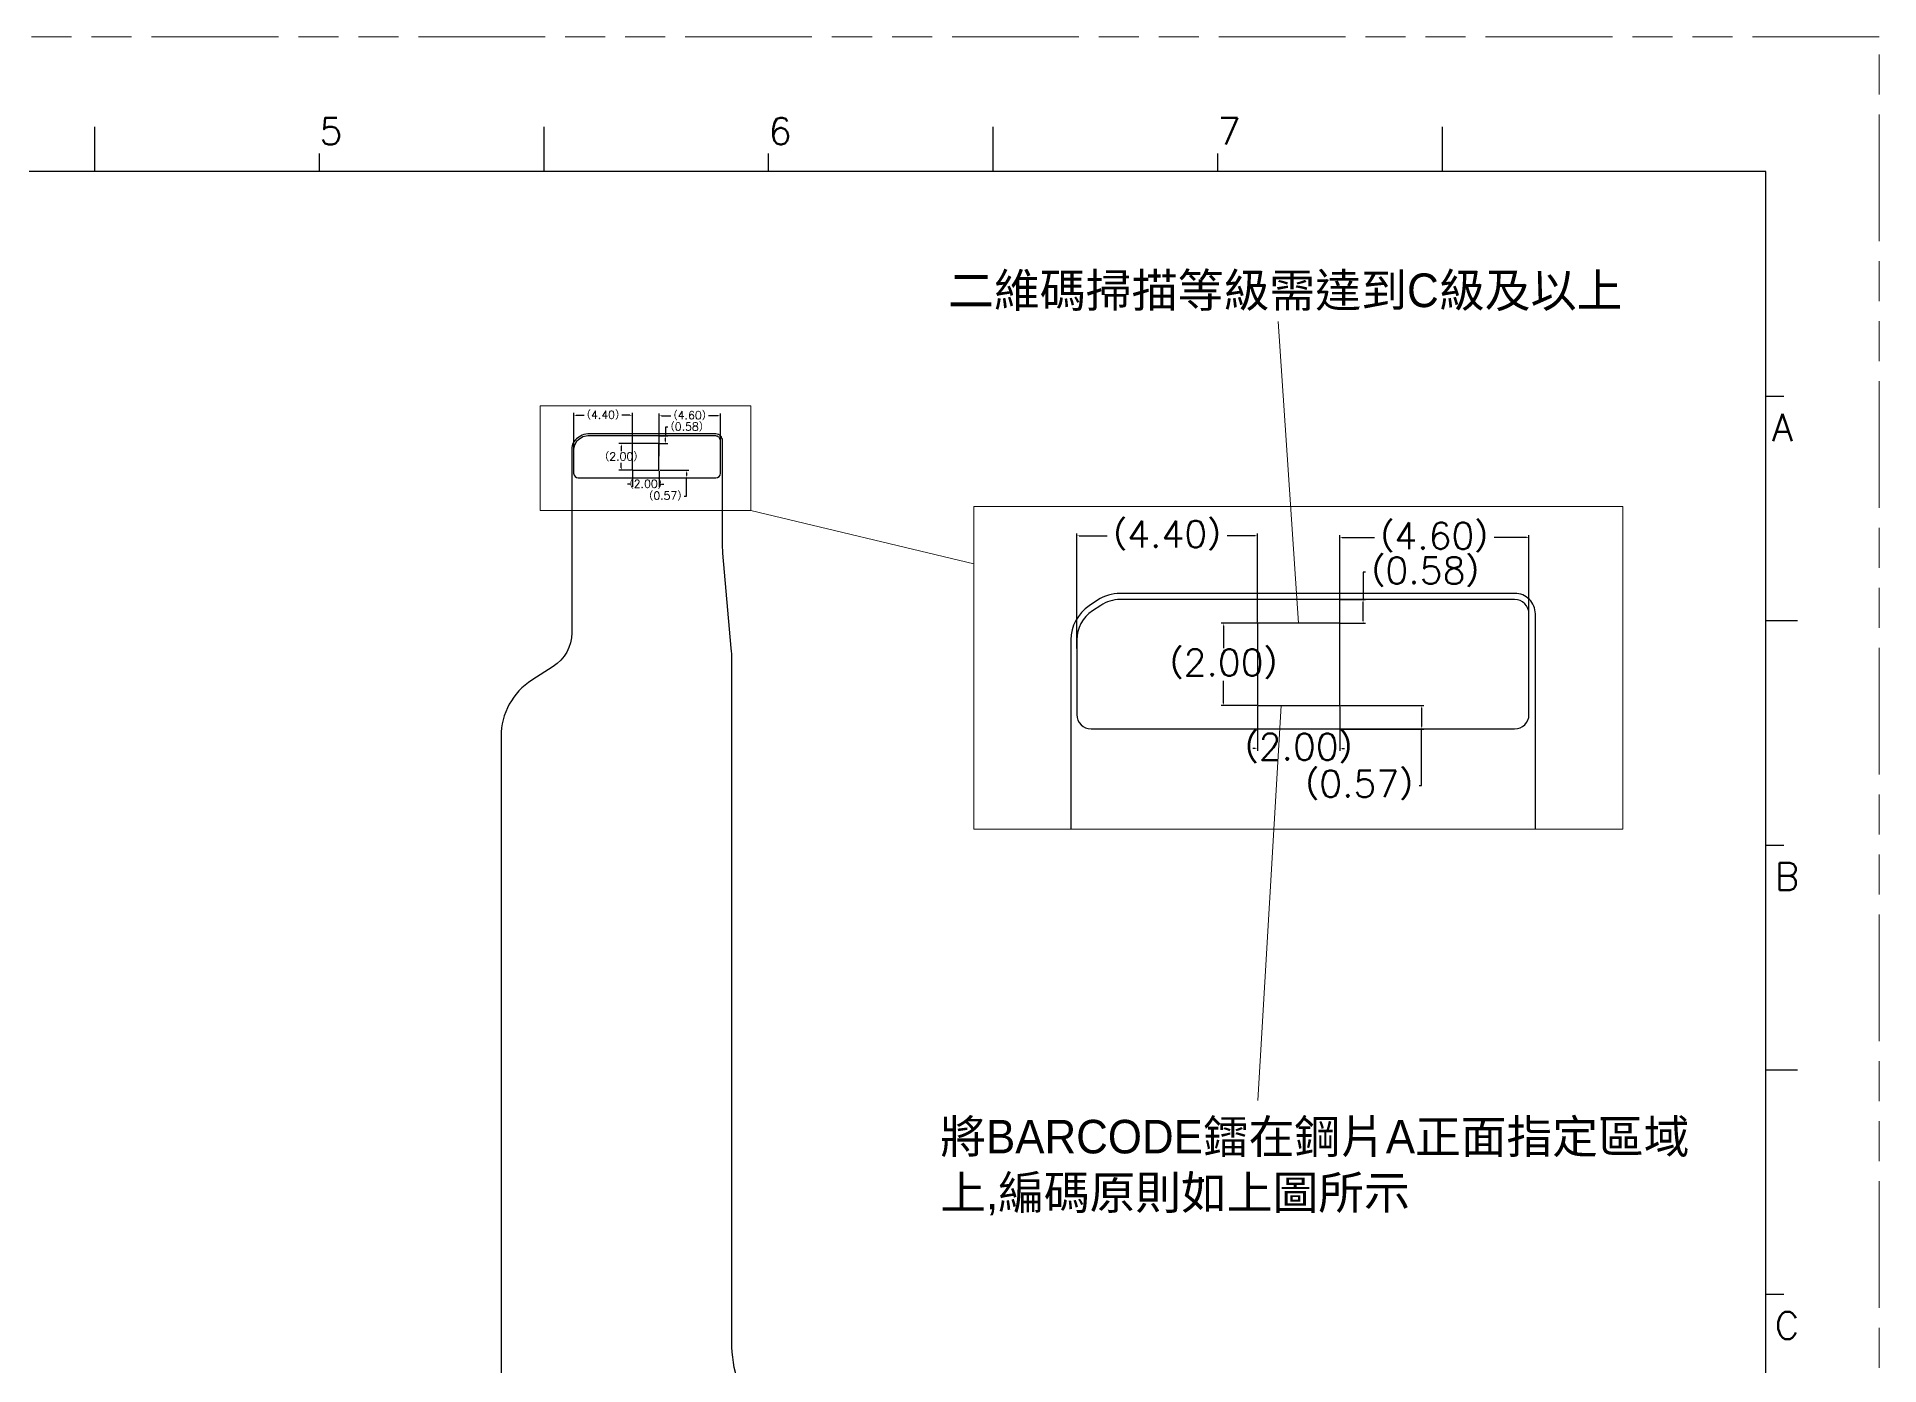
# Model space of a CAD drawing. Header units: millimetres. Extents: x 76 to 353, y -5 to 190.
# Drawn here: x 214.5 to 352.6, y 90.3 to 190 of the extents above; entities that cross this region are included whole.
import ezdxf

# ---------------------------------------------------------------- set-up
doc = ezdxf.new("R2010")
doc.units = ezdxf.units.MM
doc.linetypes.add('PHANTOM', pattern=[29.5, 9.5, -1.5, 3, -1.5, 3, -1.5, 9.5])
doc.layers.add('0PAPERF', color=2, linetype='PHANTOM', lineweight=9, plot=False)
doc.layers.add('bacode-b_layer2', color=4, linetype='Continuous')
doc.layers.add('susa-b_layer1', color=2, linetype='Continuous')
doc.layers.add('備註', color=1, linetype='Continuous', lineweight=9)
doc.layers.add('尺寸', color=3, linetype='Continuous', lineweight=9)
doc.styles.add('SIMPLEX', font='simplex.shx')
doc.styles.get("Standard").update_dxf_attribs({"font": 'txt.shx'})
doc.dimstyles.get("Standard").update_dxf_attribs({"dimtxt": 0.6, "dimasz": 0.18, "dimexe": 0.18, "dimexo": 0.0625, "dimgap": 0.09, "dimtad": 0, "dimtih": 1, "dimtoh": 1, "dimzin": 0, "dimdsep": 46, "dimtxsty": 'Standard', "dimcen": 0.09, "dimadec": 0, "dimazin": 0, "dimtfac": 1, "dimtdec": 4, "dimtofl": 0, "dimtmove": 0, "dimatfit": 3, "dimfxl": 0, "dimtolj": 1, "dimtzin": 0, "dimarcsym": 0})

# ---------------------------------------------------------------- blocks, each defined once
blk = doc.blocks.new('*D2')
at = {"layer": 'Defpoints', "color": 0}
for p in [(258.33, 159.45), (259.16, 159.45), (259.16, 157.45)]:
    blk.add_point(p, dxfattribs=at)
at = {"layer": '尺寸', "color": 0, "lineweight": -2}
for p, q in [((259.09, 159.45), (258.15, 159.45)), ((258.33, 159.27), (258.33, 158.88)), ((259.09, 157.45), (258.15, 157.45)), ((258.33, 157.63), (258.33, 158.02))]:
    blk.add_line(p, q, dxfattribs=at)
at = {"layer": '尺寸', "color": 0}
for points in [[(258.36, 159.27), (258.3, 159.27), (258.33, 159.45)], [(258.3, 157.63), (258.36, 157.63), (258.33, 157.45)]]:
    blk.add_solid(points, dxfattribs=at)
at = {"layer": '尺寸', "color": 0, "insert": (258.33, 158.45), "char_height": 0.6, "attachment_point": 5}
blk.add_mtext('\\A1;{\\fSimSun|b0|i0|c134|p2;\\M+5A3A8\\Ftxt.shx|c136;2.00\\fSimSun|b0|i0|c134|p2;\\M+5A3A9}', dxfattribs=at)
blk = doc.blocks.new('*D3')
at = {"layer": 'Defpoints', "color": 0}
for p in [(261.16, 157.45), (261.16, 156.88), (263.22, 156.88)]:
    blk.add_point(p, dxfattribs=at)
at = {"layer": '尺寸', "color": 0, "lineweight": -2}
for p, q in [((261.22, 157.45), (263.4, 157.45)), ((261.22, 156.88), (263.4, 156.88)), ((263.22, 157.27), (263.22, 157.06)), ((263.22, 155.51), (263.22, 156.88)), ((263.04, 155.51), (263.22, 155.51))]:
    blk.add_line(p, q, dxfattribs=at)
at = {"layer": '尺寸', "color": 0}
for points in [[(263.25, 157.27), (263.19, 157.27), (263.22, 157.45)], [(263.19, 157.06), (263.25, 157.06), (263.22, 156.88)]]:
    blk.add_solid(points, dxfattribs=at)
at = {"layer": '尺寸', "color": 0, "insert": (261.63, 155.51), "char_height": 0.6, "attachment_point": 5}
blk.add_mtext('\\A1;{\\fSimSun|b0|i0|c134|p2;\\M+5A3A8\\Ftxt.shx|c136;0.57\\fSimSun|b0|i0|c134|p2;\\M+5A3A9}', dxfattribs=at)
blk = doc.blocks.new('*D4')
at = {"layer": 'Defpoints', "color": 0}
for p in [(261.16, 160.03), (261.16, 159.45), (261.65, 160.03)]:
    blk.add_point(p, dxfattribs=at)
at = {"layer": '尺寸', "color": 0, "lineweight": -2}
for p, q in [((261.83, 160.69), (261.65, 160.69)), ((261.65, 160.69), (261.65, 160.03)), ((261.22, 160.03), (261.83, 160.03)), ((261.22, 159.45), (261.83, 159.45)), ((261.65, 159.63), (261.65, 159.85))]:
    blk.add_line(p, q, dxfattribs=at)
at = {"layer": '尺寸', "color": 0}
for points in [[(261.68, 159.85), (261.62, 159.85), (261.65, 160.03)], [(261.62, 159.63), (261.68, 159.63), (261.65, 159.45)]]:
    blk.add_solid(points, dxfattribs=at)
at = {"layer": '尺寸', "color": 0, "insert": (263.24, 160.69), "char_height": 0.6, "attachment_point": 5}
blk.add_mtext('\\A1;{\\fSimSun|b0|i0|c134|p2;\\M+5A3A8\\Ftxt.shx|c136;0.58\\fSimSun|b0|i0|c134|p2;\\M+5A3A9}', dxfattribs=at)
blk = doc.blocks.new('*D5')
at = {"layer": 'Defpoints', "color": 0}
for p in [(265.76, 161.54), (261.16, 158.45), (265.76, 158.45)]:
    blk.add_point(p, dxfattribs=at)
at = {"layer": '尺寸', "color": 0, "lineweight": -2}
for p, q in [((261.16, 158.51), (261.16, 161.72)), ((265.76, 158.51), (265.76, 161.72)), ((261.34, 161.54), (262.05, 161.54)), ((265.58, 161.54), (264.87, 161.54))]:
    blk.add_line(p, q, dxfattribs=at)
at = {"layer": '尺寸', "color": 0}
for points in [[(261.34, 161.57), (261.34, 161.51), (261.16, 161.54)], [(265.58, 161.51), (265.58, 161.57), (265.76, 161.54)]]:
    blk.add_solid(points, dxfattribs=at)
at = {"layer": '尺寸', "color": 0, "insert": (263.46, 161.54), "char_height": 0.6, "attachment_point": 5}
blk.add_mtext('\\A1;{\\fSimSun|b0|i0|c134|p2;\\M+5A3A8\\Ftxt.shx|c136;4.60\\fSimSun|b0|i0|c134|p2;\\M+5A3A9}', dxfattribs=at)
blk = doc.blocks.new('*D6')
at = {"layer": 'Defpoints', "color": 0}
for p in [(254.76, 161.58), (259.16, 159.45), (254.76, 158.82)]:
    blk.add_point(p, dxfattribs=at)
at = {"layer": '尺寸', "color": 0, "lineweight": -2}
for p, q in [((254.76, 158.88), (254.76, 161.76)), ((259.16, 159.51), (259.16, 161.76)), ((254.94, 161.58), (255.55, 161.58)), ((258.98, 161.58), (258.37, 161.58))]:
    blk.add_line(p, q, dxfattribs=at)
at = {"layer": '尺寸', "color": 0}
for points in [[(254.94, 161.61), (254.94, 161.55), (254.76, 161.58)], [(258.98, 161.55), (258.98, 161.61), (259.16, 161.58)]]:
    blk.add_solid(points, dxfattribs=at)
at = {"layer": '尺寸', "color": 0, "insert": (256.96, 161.58), "char_height": 0.6, "attachment_point": 5}
blk.add_mtext('\\A1;{\\fSimSun|b0|i0|c134|p2;\\M+5A3A8\\Ftxt.shx|c136;4.40\\fSimSun|b0|i0|c134|p2;\\M+5A3A9}', dxfattribs=at)
blk = doc.blocks.new('*D7')
at = {"layer": 'Defpoints', "color": 0}
for p in [(259.16, 157.45), (261.16, 157.45), (261.16, 156.4)]:
    blk.add_point(p, dxfattribs=at)
at = {"layer": '尺寸', "color": 0, "lineweight": -2}
for p, q in [((258.98, 156.4), (258.8, 156.4)), ((259.16, 157.39), (259.16, 156.22)), ((261.16, 157.39), (261.16, 156.22)), ((261.34, 156.4), (261.52, 156.4))]:
    blk.add_line(p, q, dxfattribs=at)
at = {"layer": '尺寸', "color": 0}
for points in [[(258.98, 156.37), (258.98, 156.43), (259.16, 156.4)], [(261.34, 156.43), (261.34, 156.37), (261.16, 156.4)]]:
    blk.add_solid(points, dxfattribs=at)
at = {"layer": '尺寸', "color": 0, "insert": (260.16, 156.4), "char_height": 0.6, "attachment_point": 5}
blk.add_mtext('\\A1;{\\fSimSun|b0|i0|c134|p2;\\M+5A3A8\\Ftxt.shx|c136;2.00\\fSimSun|b0|i0|c134|p2;\\M+5A3A9}', dxfattribs=at)
blk = doc.blocks.new('*D8')
at = {"layer": 'Defpoints', "color": 0}
for p in [(303.48, 145.98), (306.02, 145.98), (306.02, 139.81)]:
    blk.add_point(p, dxfattribs=at)
at = {"layer": '尺寸', "color": 0, "lineweight": -2}
for p, q in [((305.96, 145.98), (303.3, 145.98)), ((303.48, 145.8), (303.48, 144.12)), ((303.48, 139.99), (303.48, 141.67)), ((305.96, 139.81), (303.3, 139.81))]:
    blk.add_line(p, q, dxfattribs=at)
at = {"layer": '尺寸', "color": 0}
for points in [[(303.51, 145.8), (303.45, 145.8), (303.48, 145.98)], [(303.45, 139.99), (303.51, 139.99), (303.48, 139.81)]]:
    blk.add_solid(points, dxfattribs=at)
at = {"layer": '尺寸', "color": 0, "insert": (303.48, 142.9), "char_height": 0.6, "attachment_point": 5}
blk.add_mtext('\\A1;{\\H3.333333x;\\fSimSun|b0|i0|c134|p2;\\M+5A3A8\\Ftxt.shx|c136;2.00\\fSimSun|b0|i0|c134|p2;\\M+5A3A9}', dxfattribs=at)
blk = doc.blocks.new('*D9')
at = {"layer": 'Defpoints', "color": 0}
for p in [(312.19, 139.81), (312.19, 138.05), (318.32, 138.05)]:
    blk.add_point(p, dxfattribs=at)
at = {"layer": '尺寸', "color": 0, "lineweight": -2}
for p, q in [((312.25, 139.81), (318.5, 139.81)), ((318.32, 139.63), (318.32, 138.23)), ((312.25, 138.05), (318.5, 138.05)), ((318.32, 133.82), (318.32, 138.05)), ((318.14, 133.82), (318.32, 133.82))]:
    blk.add_line(p, q, dxfattribs=at)
at = {"layer": '尺寸', "color": 0}
for points in [[(318.35, 139.63), (318.29, 139.63), (318.32, 139.81)], [(318.29, 138.23), (318.35, 138.23), (318.32, 138.05)]]:
    blk.add_solid(points, dxfattribs=at)
at = {"layer": '尺寸', "color": 0, "insert": (313.65, 133.82), "char_height": 0.6, "attachment_point": 5}
blk.add_mtext('\\A1;{\\H3.333333x;\\fSimSun|b0|i0|c134|p2;\\M+5A3A8\\Ftxt.shx|c136;0.57\\fSimSun|b0|i0|c134|p2;\\M+5A3A9}', dxfattribs=at)
blk = doc.blocks.new('*D10')
at = {"layer": 'Defpoints', "color": 0}
for p in [(312.19, 147.76), (313.94, 147.76), (312.19, 145.98)]:
    blk.add_point(p, dxfattribs=at)
at = {"layer": '尺寸', "color": 0, "lineweight": -2}
for p, q in [((314.12, 149.81), (313.94, 149.81)), ((313.94, 149.81), (313.94, 147.76)), ((312.25, 147.76), (314.12, 147.76)), ((313.94, 146.16), (313.94, 147.58)), ((312.25, 145.98), (314.12, 145.98))]:
    blk.add_line(p, q, dxfattribs=at)
at = {"layer": '尺寸', "color": 0}
for points in [[(313.97, 147.58), (313.91, 147.58), (313.94, 147.76)], [(313.91, 146.16), (313.97, 146.16), (313.94, 145.98)]]:
    blk.add_solid(points, dxfattribs=at)
at = {"layer": '尺寸', "color": 0, "insert": (318.61, 149.81), "char_height": 0.6, "attachment_point": 5}
blk.add_mtext('\\A1;{\\H3.333333x;\\fSimSun|b0|i0|c134|p2;\\M+5A3A8\\Ftxt.shx|c136;0.58\\fSimSun|b0|i0|c134|p2;\\M+5A3A9}', dxfattribs=at)
blk = doc.blocks.new('*D11')
at = {"layer": 'Defpoints', "color": 0}
for p in [(326.37, 152.4), (312.19, 142.9), (326.37, 142.9)]:
    blk.add_point(p, dxfattribs=at)
at = {"layer": '尺寸', "color": 0, "lineweight": -2}
for p, q in [((312.19, 142.96), (312.19, 152.58)), ((312.37, 152.4), (314.79, 152.4)), ((326.19, 152.4), (323.77, 152.4)), ((326.37, 142.96), (326.37, 152.58))]:
    blk.add_line(p, q, dxfattribs=at)
at = {"layer": '尺寸', "color": 0}
for points in [[(312.37, 152.43), (312.37, 152.37), (312.19, 152.4)], [(326.19, 152.37), (326.19, 152.43), (326.37, 152.4)]]:
    blk.add_solid(points, dxfattribs=at)
at = {"layer": '尺寸', "color": 0, "insert": (319.28, 152.4), "char_height": 0.6, "attachment_point": 5}
blk.add_mtext('\\A1;{\\H3.333333x;\\fSimSun|b0|i0|c134|p2;\\M+5A3A8\\Ftxt.shx|c136;4.60\\fSimSun|b0|i0|c134|p2;\\M+5A3A9}', dxfattribs=at)
blk = doc.blocks.new('*D12')
at = {"layer": 'Defpoints', "color": 0}
for p in [(292.48, 152.54), (306.02, 145.98), (292.48, 144.04)]:
    blk.add_point(p, dxfattribs=at)
at = {"layer": '尺寸', "color": 0, "lineweight": -2}
for p, q in [((292.48, 144.1), (292.48, 152.72)), ((292.66, 152.54), (294.76, 152.54)), ((305.84, 152.54), (303.74, 152.54)), ((306.02, 146.04), (306.02, 152.72))]:
    blk.add_line(p, q, dxfattribs=at)
at = {"layer": '尺寸', "color": 0}
for points in [[(292.66, 152.57), (292.66, 152.51), (292.48, 152.54)], [(305.84, 152.51), (305.84, 152.57), (306.02, 152.54)]]:
    blk.add_solid(points, dxfattribs=at)
at = {"layer": '尺寸', "color": 0, "insert": (299.25, 152.54), "char_height": 0.6, "attachment_point": 5}
blk.add_mtext('\\A1;{\\H3.333333x;\\fSimSun|b0|i0|c134|p2;\\M+5A3A8\\Ftxt.shx|c136;4.40\\fSimSun|b0|i0|c134|p2;\\M+5A3A9}', dxfattribs=at)
blk = doc.blocks.new('*D13')
at = {"layer": 'Defpoints', "color": 0}
for p in [(306.02, 139.81), (312.19, 139.81), (312.19, 136.59)]:
    blk.add_point(p, dxfattribs=at)
at = {"layer": '尺寸', "color": 0, "lineweight": -2}
for p, q in [((306.02, 139.75), (306.02, 136.41)), ((312.19, 139.75), (312.19, 136.41)), ((305.84, 136.59), (305.66, 136.59)), ((312.37, 136.59), (312.55, 136.59))]:
    blk.add_line(p, q, dxfattribs=at)
at = {"layer": '尺寸', "color": 0}
for points in [[(305.84, 136.56), (305.84, 136.62), (306.02, 136.59)], [(312.37, 136.62), (312.37, 136.56), (312.19, 136.59)]]:
    blk.add_solid(points, dxfattribs=at)
at = {"layer": '尺寸', "color": 0, "insert": (309.11, 136.59), "char_height": 0.6, "attachment_point": 5}
blk.add_mtext('\\A1;{\\H3.333333x;\\fSimSun|b0|i0|c134|p2;\\M+5A3A8\\Ftxt.shx|c136;2.00\\fSimSun|b0|i0|c134|p2;\\M+5A3A9}', dxfattribs=at)

msp = doc.modelspace()

# ---------------------------------------------------------------- linework, layer by layer
for p, q in [((218.861, 179.853), (218.861, 183.22)), ((252.537, 179.853), (252.537, 183.22)), ((286.213, 179.853), (286.213, 183.22)), ((319.889, 179.853), (319.889, 183.22)), ((235.699, 179.853), (235.699, 181.2)), ((269.375, 179.853), (269.375, 181.2)), ((303.051, 179.853), (303.051, 181.2)), ((344.135, 179.853), (84.157, 179.853)), ((344.135, 0.023), (344.135, 179.853)), ((344.135, 163.015), (345.482, 163.015)), ((344.135, 146.177), (346.493, 146.177)), ((344.135, 129.339), (345.482, 129.339)), ((344.135, 112.501), (346.493, 112.501)), ((344.135, 95.663), (345.482, 95.663))]:
    msp.add_line(p, q)
for points in [[(268.439, 86.328, -0.154617), (266.615, 92.087), (266.615, 143.242, 0.021814), (266.577, 144.113), (265.953, 151.245, -0.02121), (265.915, 152.092), (265.915, 159.681, 0.414221), (265.415, 160.181), (255.818, 160.181, 0.147966), (255.264, 160.013), (255.06, 159.878, 0.250642), (254.615, 159.046), (254.615, 145.261, -0.256384), (253.226, 142.731), (251.63, 141.715, 0.256388), (249.315, 137.497), (249.315, 88.029, 0.207998)], [(326.854, 130.53), (326.854, 146.684, 0.414221), (325.314, 148.224), (295.738, 148.224, 0.147966), (294.029, 147.708), (293.402, 147.29, 0.250642), (292.031, 144.726), (292.031, 130.53)]]:
    msp.add_lwpolyline(points, format="xyb")
at = {"layer": '0PAPERF'}
for p, q in [((352.624, 189.96), (76.411, 189.96)), ((352.624, -5.365), (352.624, 189.96))]:
    msp.add_line(p, q, dxfattribs=at)
at = {"layer": 'bacode-b_layer2', "linetype": 'Continuous'}
for points in [[(261.156, 159.452), (259.156, 159.452), (259.156, 157.452), (261.156, 157.452)], [(312.187, 145.978), (306.024, 145.978), (306.024, 139.814), (312.187, 139.814)]]:
    msp.add_lwpolyline(points, close=True, dxfattribs=at)
at = {"layer": 'susa-b_layer1', "linetype": 'Continuous'}
for points in [[(265.759, 159.681, 0.414216), (265.409, 160.031), (255.812, 160.031, 0.148075), (255.341, 159.888), (255.138, 159.753, 0.250782), (254.759, 159.045), (254.759, 157.231, 0.414006), (255.109, 156.881), (265.409, 156.881, 0.414005), (265.759, 157.231)], [(326.374, 146.683, 0.414216), (325.296, 147.762), (295.72, 147.762, 0.148075), (294.267, 147.322), (293.642, 146.905, 0.250782), (292.475, 144.726), (292.475, 139.133, 0.414006), (293.554, 138.055), (325.296, 138.055, 0.414005), (326.374, 139.133)]]:
    msp.add_lwpolyline(points, format="xyb", close=True, dxfattribs=at)
at = {"layer": '備註'}
for p, q in [((309.106, 145.978), (307.573, 168.605)), ((268.044, 154.439), (284.765, 150.441)), ((306.053, 110.194), (307.789, 139.814))]:
    msp.add_line(p, q, dxfattribs=at)
for points in [[(252.257, 162.29), (268.044, 162.29), (268.044, 154.439), (252.257, 154.439)], [(284.765, 154.725), (333.416, 154.725), (333.416, 130.53), (284.765, 130.53)]]:
    msp.add_lwpolyline(points, close=True, dxfattribs=at)

# ---------------------------------------------------------------- texts
at = {"style": 'SIMPLEX'}
for s, height, p in [('5', 2.021, (235.699, 181.873)), ('6', 2.021, (269.375, 181.873)), ('7', 2.021, (303.051, 181.873)), ('A', 2.047, (344.596, 159.647)), ('B', 2.047, (344.791, 125.971)), ('C', 2.047, (344.791, 92.295))]:
    msp.add_text(s, height=height, dxfattribs=at).set_placement(p)
at = {"layer": '備註', "attachment_point": 1, "style": 'SIMPLEX'}
for s, insert, char_height, width in [('{\\f新細明體|b0|i0|c136|p2;\\C1;二維碼掃描等級需達到C級及以上}', (282.824, 172.212), 2.52252, 89.96983), ('{\\fPMingLiU|b0|i0|c136|p2;將BARCODE鐳在鋼片A\\fPMingLiU|b0|i0|c136|p2;正面\\fPMingLiU|b0|i0|c136|p2;指定區域上,編碼原則如上圖所示}', (282.241, 108.738), 2.51328, 57.02885)]:
    msp.add_mtext(s, dxfattribs=dict(at, insert=insert, char_height=char_height, width=width))

# ---------------------------------------------------------------- dimensions: what is measured, and where the dimension line sits
at = {"layer": '尺寸'}
for base, p1, p2, picture, middle in [((254.759, 161.58), (259.156, 159.452), (254.759, 158.821), '*D6', (256.957, 161.58)), ((265.759, 161.536), (261.156, 158.452), (265.759, 158.452), '*D5', (263.457, 161.536)), ((261.156, 156.405), (259.156, 157.452), (261.156, 157.452), '*D7', (260.156, 156.405))]:
    dim = msp.add_linear_dim(base=base, p1=p1, p2=p2, text='{\\fSimSun|b0|i0|c134|p2;（\\Ftxt.shx|c136;<>\\fSimSun|b0|i0|c134|p2;）}', dimstyle='Standard', dxfattribs=at)
    dim.commit()
    dim.dimension.update_dxf_attribs({"geometry": picture, "text_midpoint": middle, "dimtype": 160})
for base, p1, p2, picture, middle in [((261.651, 160.031), (261.156, 159.452), (261.156, 160.031), '*D4', (263.241, 160.695)), ((263.219, 156.881), (261.156, 157.452), (261.156, 156.881), '*D3', (261.629, 155.508))]:
    dim = msp.add_linear_dim(base=base, p1=p1, p2=p2, angle=90, text='{\\fSimSun|b0|i0|c134|p2;（\\Ftxt.shx|c136;<>\\fSimSun|b0|i0|c134|p2;）}', dimstyle='Standard', dxfattribs=at)
    dim.commit()
    dim.dimension.update_dxf_attribs({"geometry": picture, "text_midpoint": middle, "dimtype": 160})
dim = msp.add_aligned_dim(p1=(259.156, 157.452), p2=(259.156, 159.452), distance=0.826, text='{\\fSimSun|b0|i0|c134|p2;（\\Ftxt.shx|c136;<>\\fSimSun|b0|i0|c134|p2;）}', dimstyle='Standard', dxfattribs=at)
dim.commit()
dim.dimension.update_dxf_attribs({"geometry": '*D2', "text_midpoint": (258.33, 158.452)})
for base, p1, p2, text, picture, middle in [((292.475, 152.536), (306.024, 145.978), (292.475, 144.035), '{\\H3.333333x;\\fSimSun|b0|i0|c134|p2;（\\Ftxt.shx|c136;4.40\\fSimSun|b0|i0|c134|p2;）}', '*D12', (299.25, 152.536)), ((326.374, 152.401), (312.187, 142.896), (326.374, 142.896), '{\\H3.333333x;\\fSimSun|b0|i0|c134|p2;（\\Ftxt.shx|c136;4.60\\fSimSun|b0|i0|c134|p2;）}', '*D11', (319.281, 152.401)), ((312.187, 136.587), (306.024, 139.814), (312.187, 139.814), '{\\H3.333333x;\\fSimSun|b0|i0|c134|p2;（\\Ftxt.shx|c136;2.00\\fSimSun|b0|i0|c134|p2;）}', '*D13', (309.106, 136.587))]:
    dim = msp.add_linear_dim(base=base, p1=p1, p2=p2, text=text, dimstyle='Standard', override={"dimtxsty": 'Standard'}, dxfattribs=at)
    dim.commit()
    dim.dimension.update_dxf_attribs({"geometry": picture, "text_midpoint": middle, "dimtype": 160})
for base, p1, p2, text, picture, middle in [((313.945, 147.762), (312.187, 145.978), (312.187, 147.762), '{\\H3.333333x;\\fSimSun|b0|i0|c134|p2;（\\Ftxt.shx|c136;0.58\\fSimSun|b0|i0|c134|p2;）}', '*D10', (318.615, 149.807)), ((318.317, 138.055), (312.187, 139.814), (312.187, 138.055), '{\\H3.333333x;\\fSimSun|b0|i0|c134|p2;（\\Ftxt.shx|c136;0.57\\fSimSun|b0|i0|c134|p2;）}', '*D9', (313.647, 133.825))]:
    dim = msp.add_linear_dim(base=base, p1=p1, p2=p2, angle=90, text=text, dimstyle='Standard', override={"dimtxsty": 'Standard'}, dxfattribs=at)
    dim.commit()
    dim.dimension.update_dxf_attribs({"geometry": picture, "text_midpoint": middle, "dimtype": 160})
dim = msp.add_aligned_dim(p1=(306.024, 139.814), p2=(306.024, 145.978), distance=2.546, text='{\\H3.333333x;\\fSimSun|b0|i0|c134|p2;（\\Ftxt.shx|c136;2.00\\fSimSun|b0|i0|c134|p2;）}', dimstyle='Standard', override={"dimtxsty": 'Standard'}, dxfattribs=at)
dim.commit()
dim.dimension.update_dxf_attribs({"geometry": '*D8', "text_midpoint": (303.478, 142.896)})

doc.saveas('drawing.dxf')
